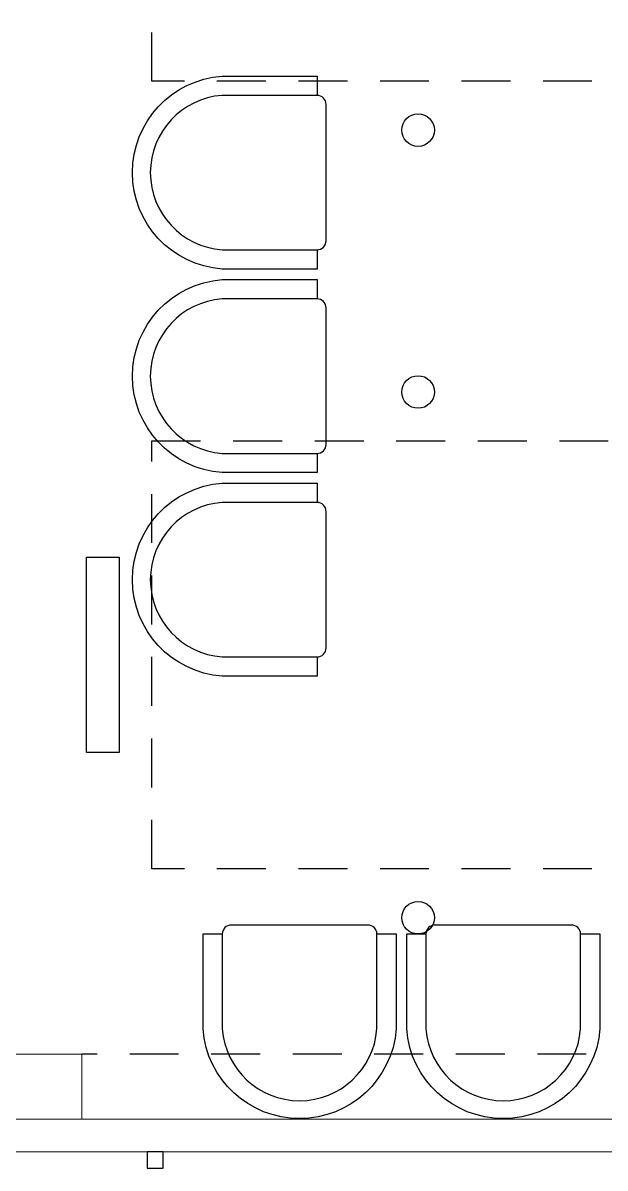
# Model space of a CAD drawing. Header units: metres. Extents: x -22 to 564, y 0 to 143.
# Drawn here: x 215.303 to 217.088, y 43.275 to 46.789 of the extents above; entities that cross this region are included whole.
import ezdxf

# ---------------------------------------------------------------- set-up
doc = ezdxf.new("R2010")
doc.units = ezdxf.units.M
doc.linetypes.add('XREF 2N NEURO-ONCOLOGIA$0$HIDDE150', pattern=[0.24, 0.15, -0.09])
for name, color, linetype in [('XREF 2N NEURO-ONCOLOGIA$0$CANCELES', 1, 'Continuous'), ('XREF 2N NEURO-ONCOLOGIA$0$LAMPARAS 1', 112, 'Continuous'), ('XREF 2N NEURO-ONCOLOGIA$0$MOBILIARIO', 161, 'Continuous'), ('XREF 2N NEURO-ONCOLOGIA$0$PLAFONES', 20, 'XREF 2N NEURO-ONCOLOGIA$0$HIDDE150'), ('XREF 2N NEURO-ONCOLOGIA$0$PROYECCIÓN', 252, 'XREF 2N NEURO-ONCOLOGIA$0$HIDDE150')]:
    doc.layers.add(name, color=color, linetype=linetype)
doc.layers.add('XREF 2N NEURO-ONCOLOGIA$0$MUROS DE TABLAROCA', color=150, linetype='Continuous', lineweight=13)

# ---------------------------------------------------------------- blocks, each defined once
blk = doc.blocks.new('XREF 2N NEURO-ONCOLOGIA$0$Ref Arq Nivel 2$0$Silla 2')
blk.add_lwpolyline([(-0.2154, -0.025, -0.414214), (-0.1904, 0), (0.1904, 0, -0.414214), (0.2154, -0.025)], format="xyb")
blk.add_lwpolyline([(-0.2154, -0.29), (-0.2154, -0.025), (-0.2692, -0.025), (-0.2692, -0.29, 0.928571), (0.2692, -0.29), (0.2692, -0.025), (0.2154, -0.025), (0.2154, -0.29, -0.928571)], format="xyb", close=True)
blk = doc.blocks.new('XREF 2N NEURO-ONCOLOGIA')
at = {"layer": 'XREF 2N NEURO-ONCOLOGIA$0$CANCELES', "elevation": 0}
blk.add_lwpolyline([(9.8739, 31.3076), (9.8739, 31.3576), (9.8239, 31.3576), (9.8239, 31.3076)], close=True, dxfattribs=at)
at = {"layer": 'XREF 2N NEURO-ONCOLOGIA$0$LAMPARAS 1', "elevation": 0}
blk.add_lwpolyline([(11.0988, 31.4431), (11.0988, 31.5431), (11.6988, 31.5431), (11.6988, 31.4431)], close=True, dxfattribs=at)
at = {"layer": 'XREF 2N NEURO-ONCOLOGIA$0$LAMPARAS 1'}
for centre in [(10.5923, 30.5264, 0), (12.2054, 30.5264, 0), (13.009, 30.5264, 0)]:
    blk.add_circle(centre, 0.05, dxfattribs=at)
at = {"layer": 'XREF 2N NEURO-ONCOLOGIA$0$MUROS DE TABLAROCA'}
for p, q in [((9.9739, 27.7106), (9.9739, 32.3576)), ((10.1739, 32.3576), (10.1739, 31.5576)), ((9.9739, 31.5576), (10.1739, 31.5576))]:
    blk.add_line(p, q, dxfattribs=at)
blk.add_lwpolyline([(13.2573, 27.6106), (9.8739, 27.6106), (9.8739, 36.6076)], dxfattribs=at)
at = {"layer": 'XREF 2N NEURO-ONCOLOGIA$0$PLAFONES', "elevation": 0}
for points in [[(10.7423, 28.7431), (10.7423, 31.3431), (12.0554, 31.3431), (12.0554, 28.7431)], [(13.159, 28.7431), (13.159, 31.3431), (14.4721, 31.3431), (14.4721, 28.7431)]]:
    blk.add_lwpolyline(points, close=True, dxfattribs=at)
at = {"layer": 'XREF 2N NEURO-ONCOLOGIA$0$PROYECCIÓN'}
blk.add_line((10.1739, 28.5106), (10.1739, 31.5576), dxfattribs=at)
at = {"layer": 'XREF 2N NEURO-ONCOLOGIA$0$MOBILIARIO', "xscale": -1.099999999999994, "yscale": 1.099999999999994, "zscale": 1.099999999999994}
for p, rotation in [((11.6296, 30.8084, 0.0024), 180), ((12.2541, 30.8084, 0.0024), 180), ((12.8786, 30.8084, 0.0024), 180), ((10.5698, 30.8897, 0.0024), 269.9999999818088), ((10.5698, 30.2652, 0.0024), 269.9999999818088)]:
    blk.add_blockref('XREF 2N NEURO-ONCOLOGIA$0$Ref Arq Nivel 2$0$Silla 2', p, dxfattribs=dict(at, rotation=rotation))

msp = doc.modelspace()

# ---------------------------------------------------------------- block references
at = {"rotation": 90}
msp.add_blockref('XREF 2N NEURO-ONCOLOGIA', (247.0412, 33.4511), dxfattribs=at)

doc.saveas('drawing.dxf')
